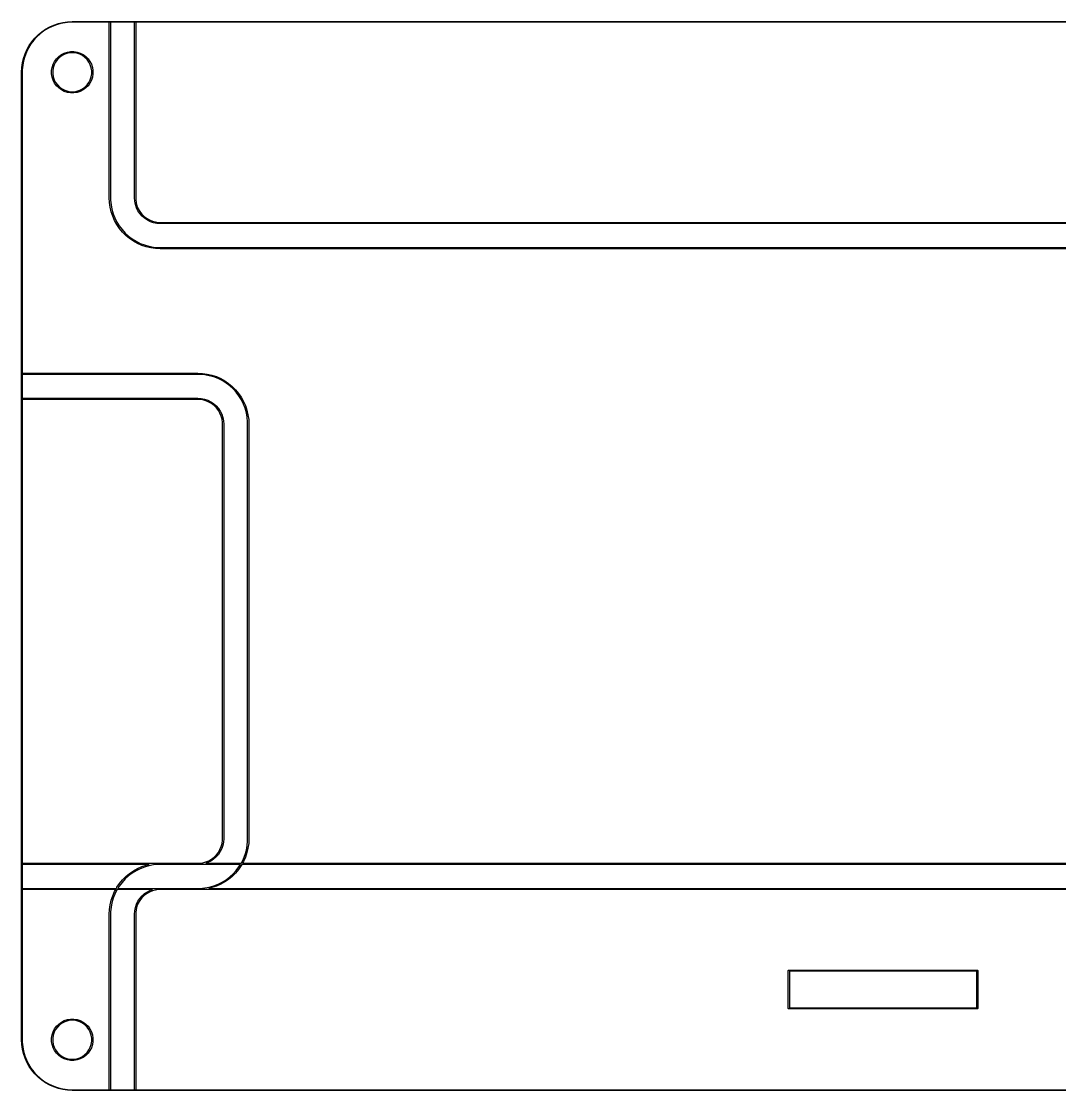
# Model space of a CAD drawing. Header units: inches. Extents: x 2.75 to 9.26, y -5.32 to -1.97.
# Drawn here: x 2.754 to 6.006, y -5.317 to -1.967 of the extents above; entities that cross this region are included whole.
import ezdxf

# ---------------------------------------------------------------- set-up
doc = ezdxf.new("R2010")
doc.units = ezdxf.units.IN
doc.header["$MEASUREMENT"] = 0
doc.layers.add('Edge.Cuts', color=254, linetype='CONTINUOUS', true_color=0xd0d2cd)
doc.layers.add('User.Drawings', color=9, linetype='CONTINUOUS', true_color=0xc2c2c2)

msp = doc.modelspace()

# ---------------------------------------------------------------- linework, layer by layer
at = {"layer": 'Edge.Cuts', "linetype": 'CONTINUOUS'}
for p, q in [((2.8561, -1.9782), (2.87, -1.9736)), ((2.8775, -1.9735), (2.8636, -1.9774)), ((2.87, -1.9736), (2.8843, -1.9702)), ((2.8917, -1.9708), (2.8775, -1.9735)), ((2.8843, -1.9702), (2.8988, -1.9682)), ((2.9062, -1.9695), (2.8917, -1.9708)), ((2.8988, -1.9682), (2.9134, -1.9675)), ((2.9134, -1.9695), (2.9062, -1.9695)), ((2.9134, -1.9675), (8.1102, -1.9675)), ((8.1102, -1.9695), (2.9134, -1.9695)), ((2.7963, -2.0192), (2.8066, -2.0089)), ((2.8133, -2.0055), (2.8026, -2.0152)), ((2.8066, -2.0089), (2.8179, -1.9995)), ((2.8248, -1.9967), (2.8133, -2.0055)), ((2.8179, -1.9995), (2.83, -1.9913)), ((2.8372, -1.9891), (2.8248, -1.9967)), ((2.83, -1.9913), (2.8428, -1.9841)), ((2.8501, -1.9827), (2.8372, -1.9891)), ((2.8428, -1.9841), (2.8561, -1.9782)), ((2.8636, -1.9774), (2.8501, -1.9827)), ((2.7715, -2.0554), (2.7787, -2.0426)), ((2.7841, -2.0374), (2.7765, -2.0498)), ((2.7787, -2.0426), (2.7869, -2.0305)), ((2.7929, -2.0259), (2.7841, -2.0374)), ((2.7869, -2.0305), (2.7963, -2.0192)), ((2.8026, -2.0152), (2.7929, -2.0259)), ((2.7648, -2.0762), (2.7609, -2.0901)), ((2.761, -2.0826), (2.7656, -2.0687)), ((2.7701, -2.0627), (2.7648, -2.0762)), ((2.7656, -2.0687), (2.7715, -2.0554)), ((2.7765, -2.0498), (2.7701, -2.0627)), ((2.864, -2.0838), (2.8712, -2.0766)), ((2.8712, -2.0766), (2.8794, -2.0706)), ((2.8814, -2.0738), (2.8736, -2.0794)), ((2.8794, -2.0706), (2.8885, -2.066)), ((2.89, -2.0694), (2.8814, -2.0738)), ((2.8885, -2.066), (2.8982, -2.0628)), ((2.8991, -2.0665), (2.89, -2.0694)), ((2.8982, -2.0628), (2.9083, -2.0612)), ((2.9086, -2.065), (2.8991, -2.0665)), ((2.9083, -2.0612), (2.9185, -2.0612)), ((2.9182, -2.065), (2.9086, -2.065)), ((2.9277, -2.0665), (2.9182, -2.065)), ((2.9185, -2.0612), (2.9286, -2.0628)), ((2.9368, -2.0694), (2.9277, -2.0665)), ((2.9286, -2.0628), (2.9382, -2.066)), ((2.9454, -2.0738), (2.9368, -2.0694)), ((2.9382, -2.066), (2.9473, -2.0706)), ((2.9531, -2.0794), (2.9454, -2.0738)), ((2.9473, -2.0706), (2.9556, -2.0766)), ((2.9556, -2.0766), (2.9628, -2.0838)), ((2.7556, -2.1114), (2.7576, -2.0969)), ((2.7582, -2.1043), (2.7569, -2.1187)), ((2.7576, -2.0969), (2.761, -2.0826)), ((2.7609, -2.0901), (2.7582, -2.1043)), ((2.8502, -2.1108), (2.8534, -2.1011)), ((2.8534, -2.1011), (2.858, -2.092)), ((2.8568, -2.1026), (2.8539, -2.1117)), ((2.8612, -2.094), (2.8568, -2.1026)), ((2.858, -2.092), (2.864, -2.0838)), ((2.8668, -2.0862), (2.8612, -2.094)), ((2.8736, -2.0794), (2.8668, -2.0862)), ((2.9599, -2.0862), (2.9531, -2.0794)), ((2.9656, -2.094), (2.9599, -2.0862)), ((2.9628, -2.0838), (2.9688, -2.092)), ((2.9699, -2.1026), (2.9656, -2.094)), ((2.9688, -2.092), (2.9734, -2.1011)), ((2.9729, -2.1117), (2.9699, -2.1026)), ((2.9734, -2.1011), (2.9766, -2.1108)), ((2.7549, -2.126), (2.7556, -2.1114)), ((2.7549, -5.1575), (2.7549, -2.126)), ((2.7569, -2.1187), (2.7569, -2.126)), ((2.7569, -2.126), (2.7569, -5.1575)), ((2.8486, -2.1209), (2.8502, -2.1108)), ((2.8486, -2.1212), (2.8486, -2.1209)), ((2.8486, -2.1311), (2.8486, -2.1212)), ((2.8502, -2.1411), (2.8486, -2.1311)), ((2.8534, -2.1508), (2.8502, -2.1411)), ((2.8539, -2.1117), (2.8524, -2.1212)), ((2.8524, -2.1212), (2.8524, -2.1308)), ((2.8524, -2.1308), (2.8539, -2.1403)), ((2.8539, -2.1403), (2.8568, -2.1494)), ((2.9699, -2.1494), (2.9729, -2.1403)), ((2.9744, -2.1212), (2.9729, -2.1117)), ((2.9729, -2.1403), (2.9744, -2.1308)), ((2.9766, -2.1411), (2.9734, -2.1508)), ((2.9744, -2.1308), (2.9744, -2.1212)), ((2.9766, -2.1108), (2.9781, -2.1209)), ((2.9781, -2.1311), (2.9766, -2.1411)), ((2.9781, -2.1209), (2.9781, -2.1311)), ((2.858, -2.1599), (2.8534, -2.1508)), ((2.8568, -2.1494), (2.8612, -2.158)), ((2.864, -2.1682), (2.858, -2.1599)), ((2.8612, -2.158), (2.8668, -2.1657)), ((2.8712, -2.1754), (2.864, -2.1682)), ((2.8668, -2.1657), (2.8736, -2.1725)), ((2.8794, -2.1814), (2.8712, -2.1754)), ((2.8736, -2.1725), (2.8814, -2.1782)), ((2.9454, -2.1782), (2.9531, -2.1725)), ((2.9556, -2.1754), (2.9473, -2.1814)), ((2.9531, -2.1725), (2.9599, -2.1657)), ((2.9628, -2.1682), (2.9556, -2.1754)), ((2.9599, -2.1657), (2.9656, -2.158)), ((2.9688, -2.1599), (2.9628, -2.1682)), ((2.9656, -2.158), (2.9699, -2.1494)), ((2.9734, -2.1508), (2.9688, -2.1599)), ((2.8885, -2.186), (2.8794, -2.1814)), ((2.8814, -2.1782), (2.89, -2.1825)), ((2.8982, -2.1892), (2.8885, -2.186)), ((2.89, -2.1825), (2.8991, -2.1855)), ((2.9083, -2.1907), (2.8982, -2.1892)), ((2.8991, -2.1855), (2.9086, -2.187)), ((2.9185, -2.1907), (2.9083, -2.1907)), ((2.9086, -2.187), (2.9182, -2.187)), ((2.9182, -2.187), (2.9277, -2.1855)), ((2.9286, -2.1892), (2.9185, -2.1907)), ((2.9277, -2.1855), (2.9368, -2.1825)), ((2.9382, -2.186), (2.9286, -2.1892)), ((2.9368, -2.1825), (2.9454, -2.1782)), ((2.9473, -2.1814), (2.9382, -2.186)), ((2.8534, -5.1326), (2.858, -5.1235)), ((2.8612, -5.1255), (2.8568, -5.1341)), ((2.858, -5.1235), (2.864, -5.1153)), ((2.8668, -5.1177), (2.8612, -5.1255)), ((2.864, -5.1153), (2.8712, -5.1081)), ((2.8736, -5.1109), (2.8668, -5.1177)), ((2.8712, -5.1081), (2.8794, -5.1021)), ((2.8814, -5.1053), (2.8736, -5.1109)), ((2.8794, -5.1021), (2.8885, -5.0975)), ((2.89, -5.1009), (2.8814, -5.1053)), ((2.8885, -5.0975), (2.8982, -5.0943)), ((2.8991, -5.098), (2.89, -5.1009)), ((2.8982, -5.0943), (2.9083, -5.0927)), ((2.9086, -5.0965), (2.8991, -5.098)), ((2.9083, -5.0927), (2.9185, -5.0927)), ((2.9182, -5.0965), (2.9086, -5.0965)), ((2.9277, -5.098), (2.9182, -5.0965)), ((2.9185, -5.0927), (2.9286, -5.0943)), ((2.9368, -5.1009), (2.9277, -5.098)), ((2.9286, -5.0943), (2.9382, -5.0975)), ((2.9454, -5.1053), (2.9368, -5.1009)), ((2.9382, -5.0975), (2.9473, -5.1021)), ((2.9531, -5.1109), (2.9454, -5.1053)), ((2.9473, -5.1021), (2.9556, -5.1081)), ((2.9599, -5.1177), (2.9531, -5.1109)), ((2.9556, -5.1081), (2.9628, -5.1153)), ((2.9656, -5.1255), (2.9599, -5.1177)), ((2.9628, -5.1153), (2.9688, -5.1235)), ((2.9699, -5.1341), (2.9656, -5.1255)), ((2.9688, -5.1235), (2.9734, -5.1326)), ((2.7556, -5.1721), (2.7549, -5.1575)), ((2.7569, -5.1575), (2.7569, -5.1647)), ((2.8486, -5.1524), (2.8502, -5.1423)), ((2.8486, -5.1527), (2.8486, -5.1524)), ((2.8486, -5.1626), (2.8486, -5.1527)), ((2.8502, -5.1423), (2.8534, -5.1326)), ((2.8539, -5.1432), (2.8524, -5.1527)), ((2.8524, -5.1527), (2.8524, -5.1623)), ((2.8568, -5.1341), (2.8539, -5.1432)), ((2.9729, -5.1432), (2.9699, -5.1341)), ((2.9744, -5.1527), (2.9729, -5.1432)), ((2.9734, -5.1326), (2.9766, -5.1423)), ((2.9744, -5.1623), (2.9744, -5.1527)), ((2.9766, -5.1423), (2.9781, -5.1524)), ((2.9781, -5.1524), (2.9781, -5.1626)), ((2.7576, -5.1866), (2.7556, -5.1721)), ((2.7569, -5.1647), (2.7582, -5.1791)), ((2.761, -5.2008), (2.7576, -5.1866)), ((2.7582, -5.1791), (2.7609, -5.1933)), ((2.8502, -5.1726), (2.8486, -5.1626)), ((2.8534, -5.1823), (2.8502, -5.1726)), ((2.8524, -5.1623), (2.8539, -5.1718)), ((2.858, -5.1914), (2.8534, -5.1823)), ((2.8539, -5.1718), (2.8568, -5.1809)), ((2.8568, -5.1809), (2.8612, -5.1895)), ((2.864, -5.1997), (2.858, -5.1914)), ((2.8612, -5.1895), (2.8668, -5.1972)), ((2.9599, -5.1972), (2.9656, -5.1895)), ((2.9688, -5.1914), (2.9628, -5.1997)), ((2.9656, -5.1895), (2.9699, -5.1809)), ((2.9734, -5.1823), (2.9688, -5.1914)), ((2.9699, -5.1809), (2.9729, -5.1718)), ((2.9729, -5.1718), (2.9744, -5.1623)), ((2.9766, -5.1726), (2.9734, -5.1823)), ((2.9781, -5.1626), (2.9766, -5.1726)), ((2.7609, -5.1933), (2.7648, -5.2073)), ((2.7656, -5.2147), (2.761, -5.2008)), ((2.7648, -5.2073), (2.7701, -5.2208)), ((2.7715, -5.2281), (2.7656, -5.2147)), ((2.7701, -5.2208), (2.7765, -5.2337)), ((2.8712, -5.2069), (2.864, -5.1997)), ((2.8668, -5.1972), (2.8736, -5.204)), ((2.8794, -5.2129), (2.8712, -5.2069)), ((2.8736, -5.204), (2.8814, -5.2097)), ((2.8885, -5.2175), (2.8794, -5.2129)), ((2.8814, -5.2097), (2.89, -5.214)), ((2.8982, -5.2206), (2.8885, -5.2175)), ((2.89, -5.214), (2.8991, -5.217)), ((2.9083, -5.2222), (2.8982, -5.2206)), ((2.8991, -5.217), (2.9086, -5.2185)), ((2.9185, -5.2222), (2.9083, -5.2222)), ((2.9086, -5.2185), (2.9182, -5.2185)), ((2.9182, -5.2185), (2.9277, -5.217)), ((2.9286, -5.2206), (2.9185, -5.2222)), ((2.9277, -5.217), (2.9368, -5.214)), ((2.9382, -5.2175), (2.9286, -5.2206)), ((2.9368, -5.214), (2.9454, -5.2097)), ((2.9473, -5.2129), (2.9382, -5.2175)), ((2.9454, -5.2097), (2.9531, -5.204)), ((2.9556, -5.2069), (2.9473, -5.2129)), ((2.9531, -5.204), (2.9599, -5.1972)), ((2.9628, -5.1997), (2.9556, -5.2069)), ((2.7787, -5.2409), (2.7715, -5.2281)), ((2.7765, -5.2337), (2.7841, -5.246)), ((2.7869, -5.253), (2.7787, -5.2409)), ((2.7841, -5.246), (2.7929, -5.2576)), ((2.7963, -5.2642), (2.7869, -5.253)), ((2.7929, -5.2576), (2.8026, -5.2683)), ((2.8066, -5.2746), (2.7963, -5.2642)), ((2.8026, -5.2683), (2.8133, -5.278)), ((2.8179, -5.2839), (2.8066, -5.2746)), ((2.8133, -5.278), (2.8248, -5.2867)), ((2.83, -5.2922), (2.8179, -5.2839)), ((2.8248, -5.2867), (2.8372, -5.2943)), ((2.8428, -5.2993), (2.83, -5.2922)), ((2.8372, -5.2943), (2.8501, -5.3008)), ((2.8561, -5.3052), (2.8428, -5.2993)), ((2.8501, -5.3008), (2.8636, -5.306)), ((2.87, -5.3099), (2.8561, -5.3052)), ((2.8636, -5.306), (2.8775, -5.31)), ((2.8843, -5.3132), (2.87, -5.3099)), ((2.8775, -5.31), (2.8917, -5.3126)), ((2.8988, -5.3153), (2.8843, -5.3132)), ((2.8917, -5.3126), (2.9062, -5.314)), ((2.9134, -5.3159), (2.8988, -5.3153)), ((2.9062, -5.314), (2.9134, -5.314)), ((2.9134, -5.314), (8.1102, -5.314)), ((8.1102, -5.3159), (2.9134, -5.3159))]:
    msp.add_line(p, q, dxfattribs=at)
at = {"layer": 'User.Drawings', "linetype": 'CONTINUOUS'}
for p, q in [((3.0295, -1.9685), (3.0297, -1.9678)), ((3.0295, -2.5197), (3.0295, -1.9685)), ((3.0297, -1.9678), (3.0307, -1.9667)), ((3.0307, -1.9667), (3.0322, -1.9667)), ((3.0322, -1.9667), (3.0333, -1.9678)), ((3.0333, -1.9678), (3.0335, -1.9685)), ((3.0335, -1.9685), (3.0335, -2.5197)), ((3.1083, -1.9685), (3.1084, -1.9678)), ((3.1083, -2.5197), (3.1083, -1.9685)), ((3.1084, -1.9678), (3.1095, -1.9667)), ((3.1095, -1.9667), (3.111, -1.9667)), ((3.111, -1.9667), (3.1121, -1.9678)), ((3.1121, -1.9678), (3.1122, -1.9685)), ((3.1122, -1.9685), (3.1122, -2.5197)), ((3.0302, -2.5344), (3.0295, -2.5197)), ((3.0322, -2.549), (3.0302, -2.5344)), ((3.0335, -2.5197), (3.0335, -2.5269)), ((3.0335, -2.5269), (3.0348, -2.5412)), ((3.0348, -2.5412), (3.0374, -2.5553)), ((3.109, -2.5302), (3.1083, -2.5197)), ((3.111, -2.5406), (3.109, -2.5302)), ((3.1144, -2.5506), (3.111, -2.5406)), ((3.1122, -2.5197), (3.1122, -2.5247)), ((3.1122, -2.5247), (3.1135, -2.5347)), ((3.1135, -2.5347), (3.1161, -2.5444)), ((3.1161, -2.5444), (3.12, -2.5537)), ((3.0356, -2.5633), (3.0322, -2.549)), ((3.0403, -2.5773), (3.0356, -2.5633)), ((3.0374, -2.5553), (3.0414, -2.5692)), ((3.0462, -2.5908), (3.0403, -2.5773)), ((3.0414, -2.5692), (3.0466, -2.5826)), ((3.1191, -2.56), (3.1144, -2.5506)), ((3.1249, -2.5688), (3.1191, -2.56)), ((3.12, -2.5537), (3.125, -2.5624)), ((3.1319, -2.5768), (3.1249, -2.5688)), ((3.125, -2.5624), (3.1311, -2.5704)), ((3.1311, -2.5704), (3.1382, -2.5775)), ((3.1398, -2.5837), (3.1319, -2.5768)), ((3.1382, -2.5775), (3.1462, -2.5837)), ((3.0534, -2.6036), (3.0462, -2.5908)), ((3.0466, -2.5826), (3.053, -2.5954)), ((3.053, -2.5954), (3.0605, -2.6077)), ((3.0617, -2.6158), (3.0534, -2.6036)), ((3.0605, -2.6077), (3.0692, -2.6191)), ((3.1486, -2.5896), (3.1398, -2.5837)), ((3.1462, -2.5837), (3.1549, -2.5887)), ((3.1581, -2.5943), (3.1486, -2.5896)), ((3.1549, -2.5887), (3.1642, -2.5925)), ((3.1681, -2.5976), (3.1581, -2.5943)), ((3.1642, -2.5925), (3.174, -2.5951)), ((3.1784, -2.5997), (3.1681, -2.5976)), ((3.174, -2.5951), (3.1839, -2.5965)), ((3.189, -2.6004), (3.1784, -2.5997)), ((3.1839, -2.5965), (3.189, -2.5965)), ((3.189, -2.5965), (7.8346, -2.5965)), ((7.8346, -2.6004), (3.189, -2.6004)), ((3.0711, -2.6271), (3.0617, -2.6158)), ((3.0692, -2.6191), (3.0789, -2.6298)), ((3.0816, -2.6375), (3.0711, -2.6271)), ((3.0789, -2.6298), (3.0895, -2.6395)), ((3.0929, -2.6469), (3.0816, -2.6375)), ((3.0895, -2.6395), (3.101, -2.6481)), ((3.105, -2.6553), (3.0929, -2.6469)), ((3.101, -2.6481), (3.1132, -2.6557)), ((3.1179, -2.6624), (3.105, -2.6553)), ((3.1132, -2.6557), (3.1261, -2.6621)), ((3.1314, -2.6684), (3.1179, -2.6624)), ((3.1261, -2.6621), (3.1395, -2.6673)), ((3.1453, -2.673), (3.1314, -2.6684)), ((3.1395, -2.6673), (3.1533, -2.6712)), ((3.1597, -2.6764), (3.1453, -2.673)), ((3.1533, -2.6712), (3.1675, -2.6739)), ((3.1743, -2.6785), (3.1597, -2.6764)), ((3.1675, -2.6739), (3.1818, -2.6752)), ((3.189, -2.6791), (3.1743, -2.6785)), ((3.1818, -2.6752), (3.189, -2.6752)), ((3.189, -2.6752), (7.8346, -2.6752)), ((7.8346, -2.6791), (3.189, -2.6791)), ((2.7541, -3.0701), (2.7552, -3.069)), ((2.7541, -3.0716), (2.7541, -3.0701)), ((2.7552, -3.0727), (2.7541, -3.0716)), ((2.7552, -3.069), (2.7559, -3.0689)), ((2.7559, -3.0728), (2.7552, -3.0727)), ((2.7559, -3.0689), (3.3071, -3.0689)), ((3.3071, -3.0728), (2.7559, -3.0728)), ((3.3071, -3.0689), (3.3218, -3.0696)), ((3.3143, -3.0728), (3.3071, -3.0728)), ((3.3286, -3.0742), (3.3143, -3.0728)), ((3.3218, -3.0696), (3.3364, -3.0716)), ((3.3427, -3.0768), (3.3286, -3.0742)), ((3.3364, -3.0716), (3.3507, -3.075)), ((3.3566, -3.0807), (3.3427, -3.0768)), ((3.3507, -3.075), (3.3647, -3.0797)), ((3.37, -3.0859), (3.3566, -3.0807)), ((3.3647, -3.0797), (3.3782, -3.0856)), ((3.3828, -3.0923), (3.37, -3.0859)), ((3.3782, -3.0856), (3.391, -3.0928)), ((3.3951, -3.0999), (3.3828, -3.0923)), ((3.391, -3.0928), (3.4032, -3.1011)), ((3.4065, -3.1086), (3.3951, -3.0999)), ((3.4032, -3.1011), (3.4145, -3.1105)), ((3.4172, -3.1183), (3.4065, -3.1086)), ((3.4145, -3.1105), (3.4249, -3.1209)), ((2.7541, -3.1489), (2.7552, -3.1478)), ((2.7541, -3.1504), (2.7541, -3.1489)), ((2.7552, -3.1478), (2.7559, -3.1476)), ((2.7559, -3.1476), (3.3071, -3.1476)), ((3.3071, -3.1476), (3.3176, -3.1483)), ((3.3176, -3.1483), (3.328, -3.1504)), ((3.4269, -3.1289), (3.4172, -3.1183)), ((3.4249, -3.1209), (3.4343, -3.1323)), ((3.4355, -3.1404), (3.4269, -3.1289)), ((3.4343, -3.1323), (3.4427, -3.1444)), ((3.4431, -3.1526), (3.4355, -3.1404)), ((3.4427, -3.1444), (3.4498, -3.1573)), ((2.7552, -3.1514), (2.7541, -3.1504)), ((2.7559, -3.1516), (2.7552, -3.1514)), ((3.3071, -3.1516), (2.7559, -3.1516)), ((3.3121, -3.1516), (3.3071, -3.1516)), ((3.3221, -3.1529), (3.3121, -3.1516)), ((3.3318, -3.1555), (3.3221, -3.1529)), ((3.328, -3.1504), (3.338, -3.1538)), ((3.3411, -3.1593), (3.3318, -3.1555)), ((3.338, -3.1538), (3.3474, -3.1585)), ((3.3498, -3.1644), (3.3411, -3.1593)), ((3.3474, -3.1585), (3.3562, -3.1643)), ((3.3578, -3.1705), (3.3498, -3.1644)), ((3.3562, -3.1643), (3.3642, -3.1713)), ((3.3649, -3.1776), (3.3578, -3.1705)), ((3.3642, -3.1713), (3.3711, -3.1792)), ((3.3711, -3.1856), (3.3649, -3.1776)), ((3.3711, -3.1792), (3.377, -3.188)), ((3.4495, -3.1655), (3.4431, -3.1526)), ((3.4547, -3.1789), (3.4495, -3.1655)), ((3.4498, -3.1573), (3.4558, -3.1707)), ((3.4586, -3.1927), (3.4547, -3.1789)), ((3.4558, -3.1707), (3.4604, -3.1847)), ((3.3761, -3.1943), (3.3711, -3.1856)), ((3.3799, -3.2036), (3.3761, -3.1943)), ((3.377, -3.188), (3.3817, -3.1975)), ((3.3825, -3.2133), (3.3799, -3.2036)), ((3.3817, -3.1975), (3.385, -3.2075)), ((3.3839, -3.2233), (3.3825, -3.2133)), ((3.385, -3.2075), (3.3871, -3.2178)), ((3.4613, -3.2068), (3.4586, -3.1927)), ((3.4604, -3.1847), (3.4638, -3.199)), ((3.4626, -3.2212), (3.4613, -3.2068)), ((3.4638, -3.199), (3.4659, -3.2136)), ((3.4659, -3.2136), (3.4665, -3.2283)), ((3.3839, -3.2283), (3.3839, -3.2233)), ((3.3839, -4.5276), (3.3839, -3.2283)), ((3.3871, -3.2178), (3.3878, -3.2283)), ((3.3878, -3.2283), (3.3878, -4.5276)), ((3.4626, -3.2283), (3.4626, -3.2212)), ((3.4626, -4.5276), (3.4626, -3.2283)), ((3.4665, -3.2283), (3.4665, -4.5276)), ((3.3761, -4.5616), (3.3799, -4.5523)), ((3.3799, -4.5523), (3.3825, -4.5426)), ((3.385, -4.5484), (3.3817, -4.5584)), ((3.3825, -4.5426), (3.3839, -4.5326)), ((3.3839, -4.5326), (3.3839, -4.5276)), ((3.3871, -4.5381), (3.385, -4.5484)), ((3.3878, -4.5276), (3.3871, -4.5381)), ((3.4586, -4.5632), (3.4613, -4.5491)), ((3.4613, -4.5491), (3.4626, -4.5347)), ((3.4626, -4.5347), (3.4626, -4.5276)), ((3.4659, -4.5423), (3.4638, -4.5569)), ((3.4665, -4.5276), (3.4659, -4.5423)), ((3.3498, -4.5915), (3.3578, -4.5854)), ((3.3642, -4.5846), (3.3562, -4.5916)), ((3.3578, -4.5854), (3.3649, -4.5783)), ((3.3711, -4.5767), (3.3642, -4.5846)), ((3.3649, -4.5783), (3.3711, -4.5703)), ((3.3711, -4.5703), (3.3761, -4.5616)), ((3.377, -4.5679), (3.3711, -4.5767)), ((3.3817, -4.5584), (3.377, -4.5679)), ((3.4495, -4.5904), (3.4547, -4.577)), ((3.4558, -4.5852), (3.4498, -4.5986)), ((3.4547, -4.577), (3.4586, -4.5632)), ((3.4604, -4.5712), (3.4558, -4.5852)), ((3.4638, -4.5569), (3.4604, -4.5712)), ((2.7541, -4.6055), (2.7552, -4.6045)), ((2.7541, -4.6071), (2.7541, -4.6055)), ((2.7552, -4.6081), (2.7541, -4.6071)), ((2.7552, -4.6045), (2.7559, -4.6043)), ((2.7559, -4.6083), (2.7552, -4.6081)), ((2.7559, -4.6043), (3.3071, -4.6043)), ((3.1545, -4.6083), (2.7559, -4.6083)), ((3.105, -4.6282), (3.1179, -4.621)), ((3.1261, -4.6214), (3.1132, -4.6278)), ((3.1179, -4.621), (3.1314, -4.6151)), ((3.1395, -4.6162), (3.1261, -4.6214)), ((3.1314, -4.6151), (3.1453, -4.6104)), ((3.1533, -4.6122), (3.1395, -4.6162)), ((3.1453, -4.6104), (3.1545, -4.6083)), ((3.1675, -4.6096), (3.1533, -4.6122)), ((3.1818, -4.6083), (3.1675, -4.6096)), ((3.189, -4.6083), (3.1818, -4.6083)), ((3.44, -4.6083), (3.189, -4.6083)), ((3.189, -4.6083), (3.189, -4.6083)), ((3.189, -4.6083), (3.189, -4.6083)), ((3.3071, -4.6043), (3.3121, -4.6043)), ((3.3121, -4.6043), (3.3221, -4.603)), ((3.3221, -4.603), (3.3318, -4.6004)), ((3.338, -4.6021), (3.3315, -4.6043)), ((3.3315, -4.6043), (3.4425, -4.6043)), ((3.3318, -4.6004), (3.3411, -4.5966)), ((3.3474, -4.5975), (3.338, -4.6021)), ((3.3411, -4.5966), (3.3498, -4.5915)), ((3.3562, -4.5916), (3.3474, -4.5975)), ((3.4269, -4.627), (3.4355, -4.6155)), ((3.4427, -4.6115), (3.4343, -4.6236)), ((3.4355, -4.6155), (3.44, -4.6083)), ((3.4425, -4.6043), (3.4431, -4.6033)), ((3.4445, -4.6083), (3.4427, -4.6115)), ((3.4431, -4.6033), (3.4495, -4.5904)), ((7.5792, -4.6083), (3.4445, -4.6083)), ((3.4498, -4.5986), (3.4466, -4.6043)), ((3.4466, -4.6043), (7.577, -4.6043)), ((3.0617, -4.6677), (3.0711, -4.6564)), ((3.0789, -4.6537), (3.0692, -4.6643)), ((3.0711, -4.6564), (3.0816, -4.6459)), ((3.0895, -4.644), (3.0789, -4.6537)), ((3.0816, -4.6459), (3.0929, -4.6365)), ((3.101, -4.6353), (3.0895, -4.644)), ((3.0929, -4.6365), (3.105, -4.6282)), ((3.1132, -4.6278), (3.101, -4.6353)), ((3.3828, -4.6636), (3.3951, -4.656)), ((3.4032, -4.6548), (3.391, -4.6631)), ((3.3951, -4.656), (3.4065, -4.6473)), ((3.4145, -4.6454), (3.4032, -4.6548)), ((3.4065, -4.6473), (3.4172, -4.6376)), ((3.4249, -4.635), (3.4145, -4.6454)), ((3.4172, -4.6376), (3.4269, -4.627)), ((3.4343, -4.6236), (3.4249, -4.635)), ((2.7541, -4.6843), (2.7552, -4.6832)), ((2.7541, -4.6858), (2.7541, -4.6843)), ((2.7552, -4.6869), (2.7541, -4.6858)), ((2.7552, -4.6832), (2.7559, -4.6831)), ((2.7559, -4.687), (2.7552, -4.6869)), ((2.7559, -4.6831), (3.0516, -4.6831)), ((3.0494, -4.687), (2.7559, -4.687)), ((3.0462, -4.6927), (3.0494, -4.687)), ((3.053, -4.688), (3.0466, -4.7009)), ((3.0516, -4.6831), (3.0534, -4.6798)), ((3.0536, -4.687), (3.053, -4.688)), ((3.0534, -4.6798), (3.0617, -4.6677)), ((3.1646, -4.687), (3.0536, -4.687)), ((3.0605, -4.6758), (3.056, -4.6831)), ((3.056, -4.6831), (3.189, -4.6831)), ((3.0692, -4.6643), (3.0605, -4.6758)), ((3.1486, -4.6939), (3.1581, -4.6892)), ((3.1581, -4.6892), (3.1646, -4.687)), ((3.174, -4.6883), (3.1642, -4.6909)), ((3.1839, -4.687), (3.174, -4.6883)), ((3.3071, -4.687), (3.1839, -4.687)), ((3.189, -4.6831), (3.189, -4.6831)), ((3.189, -4.6831), (3.3143, -4.6831)), ((7.7165, -4.687), (3.3071, -4.687)), ((3.3071, -4.687), (3.3071, -4.687)), ((3.3143, -4.6831), (3.3286, -4.6817)), ((3.3286, -4.6817), (3.3427, -4.6791)), ((3.3507, -4.6809), (3.3416, -4.6831)), ((3.3416, -4.6831), (7.682, -4.6831)), ((3.3427, -4.6791), (3.3566, -4.6752)), ((3.3647, -4.6762), (3.3507, -4.6809)), ((3.3566, -4.6752), (3.37, -4.67)), ((3.3782, -4.6703), (3.3647, -4.6762)), ((3.37, -4.67), (3.3828, -4.6636)), ((3.391, -4.6631), (3.3782, -4.6703)), ((3.0322, -4.7345), (3.0356, -4.7201)), ((3.0356, -4.7201), (3.0403, -4.7062)), ((3.0414, -4.7143), (3.0374, -4.7281)), ((3.0403, -4.7062), (3.0462, -4.6927)), ((3.0466, -4.7009), (3.0414, -4.7143)), ((3.1144, -4.7329), (3.1191, -4.7234)), ((3.1191, -4.7234), (3.1249, -4.7146)), ((3.125, -4.721), (3.12, -4.7298)), ((3.1249, -4.7146), (3.1319, -4.7067)), ((3.1311, -4.7131), (3.125, -4.721)), ((3.1382, -4.7059), (3.1311, -4.7131)), ((3.1319, -4.7067), (3.1398, -4.6997)), ((3.1462, -4.6998), (3.1382, -4.7059)), ((3.1398, -4.6997), (3.1486, -4.6939)), ((3.1549, -4.6948), (3.1462, -4.6998)), ((3.1642, -4.6909), (3.1549, -4.6948)), ((3.0295, -4.7638), (3.0302, -4.7491)), ((3.0302, -4.7491), (3.0322, -4.7345)), ((3.0348, -4.7423), (3.0335, -4.7566)), ((3.0335, -4.7566), (3.0335, -4.7638)), ((3.0374, -4.7281), (3.0348, -4.7423)), ((3.1083, -4.7638), (3.109, -4.7532)), ((3.109, -4.7532), (3.111, -4.7429)), ((3.111, -4.7429), (3.1144, -4.7329)), ((3.1135, -4.7488), (3.1122, -4.7587)), ((3.1161, -4.739), (3.1135, -4.7488)), ((3.12, -4.7298), (3.1161, -4.739)), ((3.0295, -5.315), (3.0295, -4.7638)), ((3.0295, -4.7638), (3.0295, -4.7638)), ((3.0335, -4.7638), (3.0335, -4.7638)), ((3.0335, -4.7638), (3.0335, -5.315)), ((3.1083, -5.315), (3.1083, -4.7638)), ((3.1083, -4.7638), (3.1083, -4.7638)), ((3.1122, -4.7587), (3.1122, -4.7638)), ((3.1122, -4.7638), (3.1122, -4.7638)), ((3.1122, -4.7638), (3.1122, -5.315)), ((5.1555, -4.9409), (5.1557, -4.9402)), ((5.1555, -5.0591), (5.1555, -4.9409)), ((5.1557, -4.9402), (5.1567, -4.9391)), ((5.1567, -4.9391), (5.1575, -4.939)), ((5.1575, -4.939), (5.748, -4.939)), ((5.1594, -4.9429), (5.1594, -5.0571)), ((5.7461, -4.9429), (5.1594, -4.9429)), ((5.7461, -5.0571), (5.7461, -4.9429)), ((5.748, -4.939), (5.7488, -4.9391)), ((5.7488, -4.9391), (5.7499, -4.9402)), ((5.7499, -4.9402), (5.75, -4.9409)), ((5.75, -4.9409), (5.75, -5.0591)), ((5.1594, -5.0571), (5.7461, -5.0571)), ((5.1557, -5.0598), (5.1555, -5.0591)), ((5.1567, -5.0609), (5.1557, -5.0598)), ((5.1575, -5.061), (5.1567, -5.0609)), ((5.748, -5.061), (5.1575, -5.061)), ((5.7488, -5.0609), (5.748, -5.061)), ((5.7499, -5.0598), (5.7488, -5.0609)), ((5.75, -5.0591), (5.7499, -5.0598)), ((3.0297, -5.3157), (3.0295, -5.315)), ((3.0307, -5.3168), (3.0297, -5.3157)), ((3.0322, -5.3168), (3.0307, -5.3168)), ((3.0333, -5.3157), (3.0322, -5.3168)), ((3.0335, -5.315), (3.0333, -5.3157)), ((3.1084, -5.3157), (3.1083, -5.315)), ((3.1095, -5.3168), (3.1084, -5.3157)), ((3.111, -5.3168), (3.1095, -5.3168)), ((3.1121, -5.3157), (3.111, -5.3168)), ((3.1122, -5.315), (3.1121, -5.3157))]:
    msp.add_line(p, q, dxfattribs=at)

doc.saveas('drawing.dxf')
